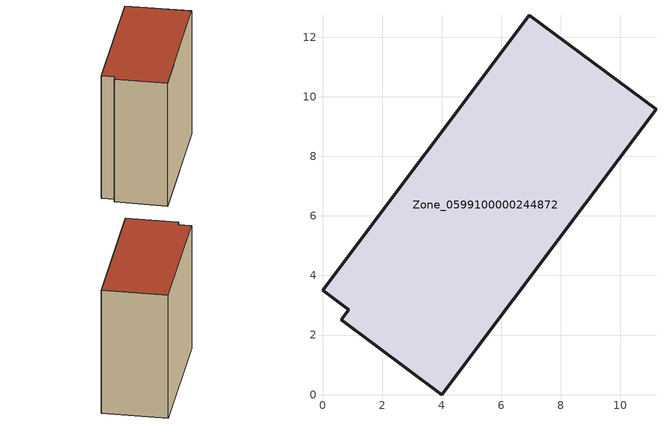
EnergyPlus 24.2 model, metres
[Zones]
Zone_0599100000244872
 floor ground (C_G): 0.63,2.52 0.88,2.85 0,3.5 6.93,12.73 11.19,9.58 4.01,0 z0
 wall outside (C_F): 0.88,2.85 0.63,2.52 4.01,0 11.19,9.58 6.93,12.73 0,3.5 0.88,2.85 z0:10.91
 roof outside (C_R): 6.93,12.73 0,3.5 0.88,2.85 0.63,2.52 4.01,0 11.19,9.58 z10.91
[BUILDING]
Pand.0599100000244872: North Axis=0; Terrain=City; Loads Convergence Tolerance Value=0.04; Temperature Convergence Tolerance Value=0.4; Solar Distribution=FullExterior; Maximum Number of Warmup Days=25; Minimum Number of Warmup Days=1
[Site:Location]
Rotterdam.The.Hague.AP_ZH_NLD Design_Conditions: Latitude=51.96; Longitude=4.45; Time Zone=1; Elevation=-4.5
[SITE:GROUNDTEMPERATURE:BUILDINGSURFACE]
18, 18, 18, 18, 18, 18, 18, 18, 18, 18, 18, 18
[MATERIAL] Thermal Absorptance=0.9; Solar Absorptance=0.7; Visible Absorptance=0.7
Name | Roughness | Thickness | Conductivity | Density | Specific Heat
G.TI.1946 | MediumSmooth | 0.15 | 1 | 540 | 1210
F.TI.1946 | Rough | 0.3 | 0.857143 | 1920 | 840
R.TI.1946 | MediumRough | 0.2 | 0.1 | 1500 | 1000
[CONSTRUCTION]
C_G: G.TI.1946
C_F: F.TI.1946
C_R: R.TI.1946
[ZONE]
Zone_0599100000244872: Type=1; Multiplier=1; Ceiling Height=Autocalculate; Volume=Autocalculate; Floor Area=autocalculate; Part of Total Floor Area=Yes
[ZONEINFILTRATION:DESIGNFLOWRATE]
Infil_Zone_0599100000244872: Zone or ZoneList or Space or SpaceList=Zone_0599100000244872; Schedule=AlwaysOn; Design Flow Rate Calculation Method=Flow/Area; Flow Rate per Floor Area=0.003; Constant Term Coefficient=1; Temperature Term Coefficient=0; Velocity Term Coefficient=0; Velocity Squared Term Coefficient=0
[HVACTEMPLATE:ZONE:IDEALLOADSAIRSYSTEM]
Zone_0599100000244872: Maximum Heating Supply Air Temperature=50; Minimum Cooling Supply Air Temperature=13; Maximum Heating Supply Air Humidity Ratio=0.0156; Minimum Cooling Supply Air Humidity Ratio=0.0077; Heating Limit=NoLimit; Cooling Limit=NoLimit; Dehumidification Control Type=ConstantSensibleHeatRatio; Cooling Sensible Heat Ratio=0.7; Dehumidification Setpoint=60; Humidification Control Type=None; Humidification Setpoint=30; Outdoor Air Method=None; Outdoor Air Flow Rate per Person=0.00944; Outdoor Air Flow Rate per Zone Floor Area=0; Outdoor Air Flow Rate per Zone=0; Demand Controlled Ventilation Type=None; Outdoor Air Economizer Type=NoEconomizer; Heat Recovery Type=None; Sensible Heat Recovery Effectiveness=0.7; Latent Heat Recovery Effectiveness=0.65
[ZONECONTROL:THERMOSTAT]
ThermostatControl_Zone_0599100000244872: Zone or ZoneList=Zone_0599100000244872; Control Type Schedule=DualSetpointControlType; Control 1=Thermostat_Zone_0599100000244872; Temperature Difference Between Cutout And Setpoint=0
[THERMOSTATSETPOINT:DUALSETPOINT]
Thermostat_Zone_0599100000244872: Heating Setpoint Temperature Schedule=HeatingSetpoint_Zone_0599100000244872; Cooling Setpoint Temperature Schedule=CoolingSetpoint_Zone_0599100000244872
[SCHEDULE:COMPACT]
HeatingSetpoint_Zone_0599100000244872: Through: 12/31, For: AllDays, Until: 24:00, 21
CoolingSetpoint_Zone_0599100000244872: Through: 12/31, For: AllDays, Until: 24:00, 24
DualSetpointControlType: Through: 12/31, For: AllDays, Until: 24:00, 4
AlwaysOn: Through: 12/31, For: AllDays, Until: 24:00, 1
